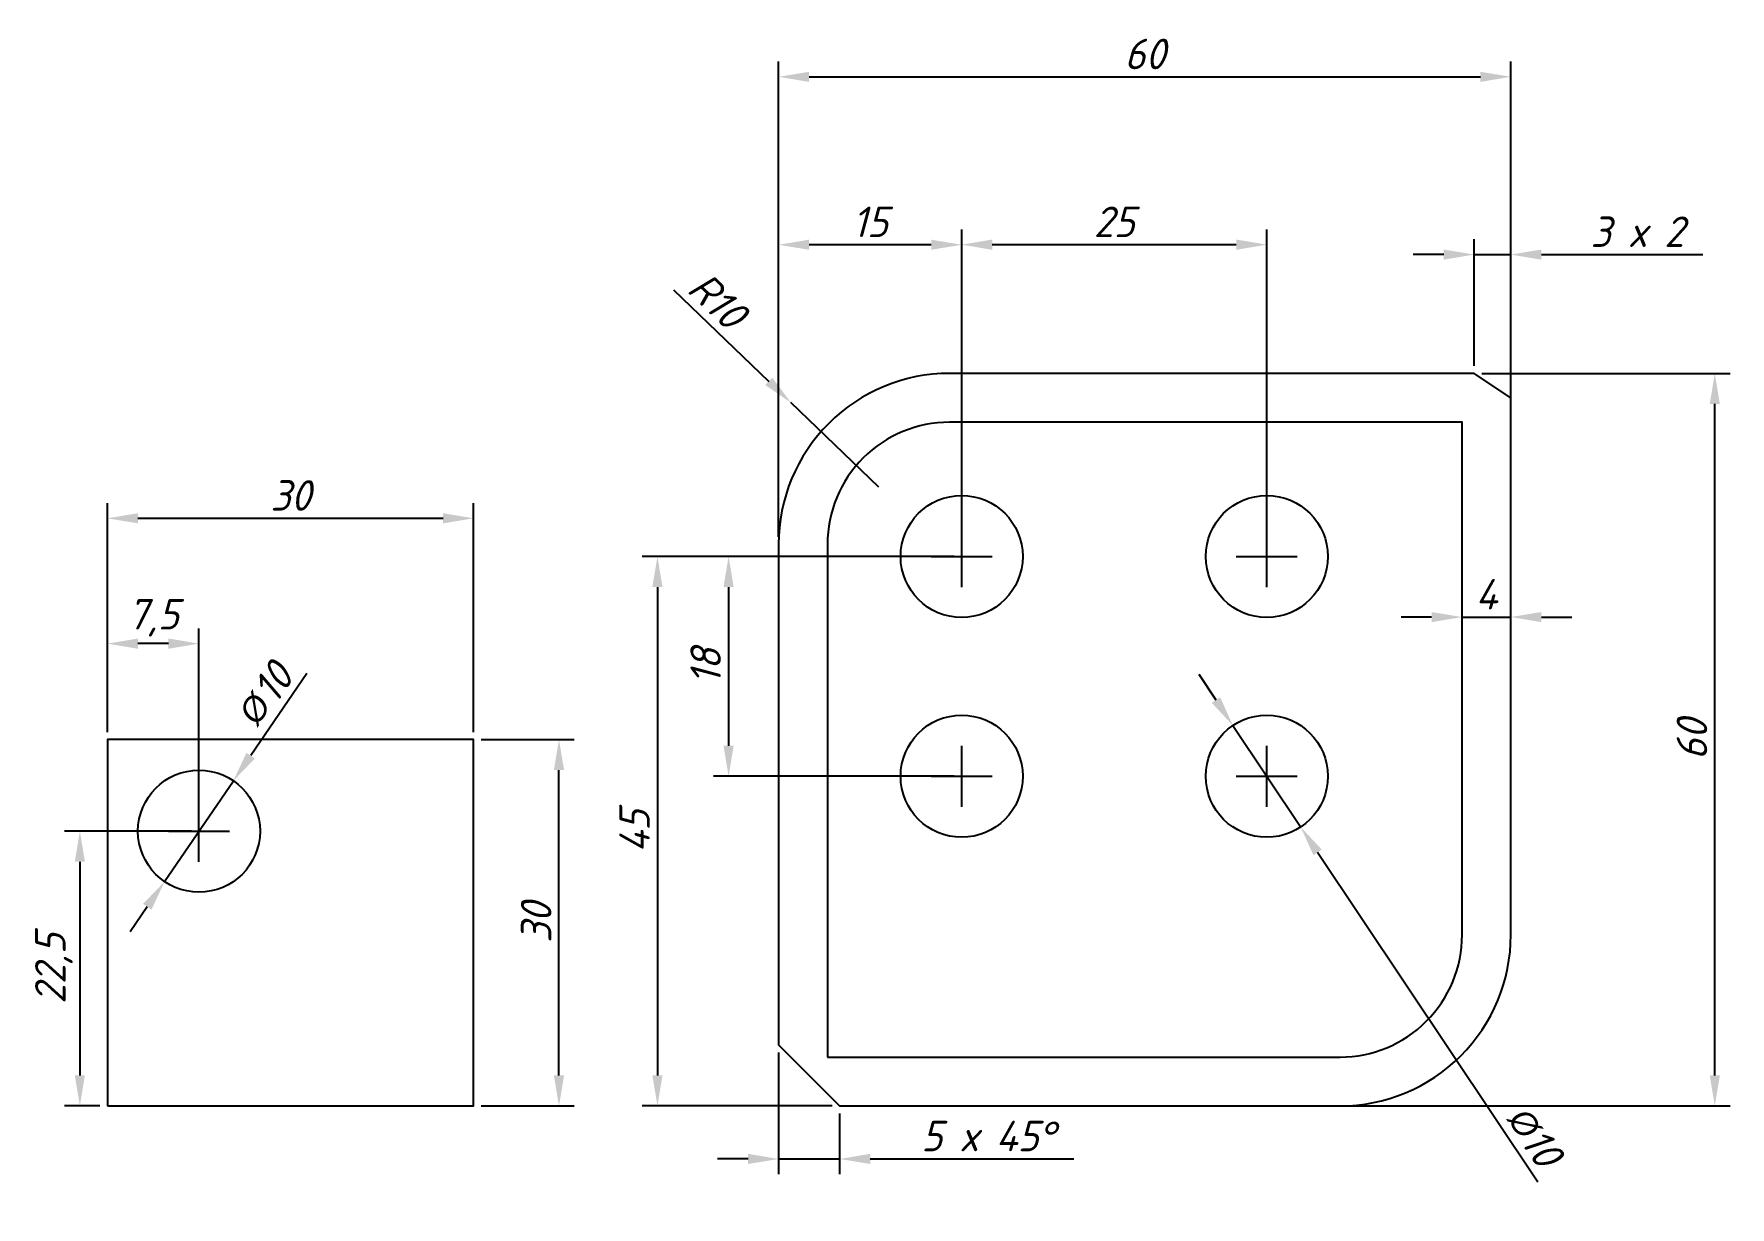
# Model space of a CAD drawing. Header units: millimetres. Extents: x -1 to 138, y -3 to 93.
import ezdxf

# ---------------------------------------------------------------- set-up
doc = ezdxf.new("R2010")
doc.units = ezdxf.units.MM
doc.styles.add('Аннотативный', font='arial.ttf')
doc.styles.add('гост', font='', dxfattribs={"oblique": 15})
doc.styles.get('гост').set_extended_font_data('GOST type B')
doc.dimstyles.new('гост', dxfattribs={"dimtxt": 2.5, "dimasz": 2.5, "dimexe": 1.25, "dimexo": 0.625, "dimtad": 1, "dimtxsty": 'гост', "dimcen": 2.5, "dimadec": 0, "dimazin": 0, "dimtfac": 1, "dimtmove": 0, "dimatfit": 3, "dimfxl": 1, "dimarcsym": 0})

# ---------------------------------------------------------------- blocks, each defined once
blk = doc.blocks.new('*D1')
at = {"color": 0, "lineweight": -2, "transparency": 16777216}
for p, q in [((5, 35.62), (5, 44.11)), ((12.5, 28.12), (12.5, 44.11)), ((10, 42.86), (7.5, 42.86))]:
    blk.add_line(p, q, dxfattribs=at)
at = {"color": 0, "transparency": 16777216}
for points in [[(7.5, 43.28), (7.5, 42.44), (5, 42.86)], [(10, 43.28), (10, 42.44), (12.5, 42.86)]]:
    blk.add_solid(points, dxfattribs=at)
at = {"layer": 'Defpoints', "color": 0, "transparency": 16777216}
for p in [(5, 42.86), (5, 35), (12.5, 27.5)]:
    blk.add_point(p, dxfattribs=at)
at = {"color": 0, "transparency": 16777216, "insert": (8.75, 44.98), "char_height": 2.5, "attachment_point": 5, "style": 'гост'}
blk.add_mtext('7,5', dxfattribs=at)
blk = doc.blocks.new('*D2')
at = {"color": 0, "lineweight": -2, "transparency": 16777216}
for p, q in [((5, 35.62), (5, 54.38)), ((35, 35.62), (35, 54.38)), ((7.5, 53.13), (32.5, 53.13))]:
    blk.add_line(p, q, dxfattribs=at)
at = {"color": 0, "transparency": 16777216}
for points in [[(7.5, 53.54), (7.5, 52.71), (5, 53.13)], [(32.5, 53.54), (32.5, 52.71), (35, 53.13)]]:
    blk.add_solid(points, dxfattribs=at)
at = {"layer": 'Defpoints', "color": 0, "transparency": 16777216}
for p in [(35, 53.13), (5, 35), (35, 35)]:
    blk.add_point(p, dxfattribs=at)
at = {"color": 0, "transparency": 16777216, "insert": (20, 55), "char_height": 2.5, "attachment_point": 5, "style": 'гост'}
blk.add_mtext('30', dxfattribs=at)
blk = doc.blocks.new('*D3')
at = {"color": 0, "lineweight": -2, "transparency": 16777216}
for p, q in [((35.62, 35), (43.25, 35)), ((42, 7.5), (42, 32.5)), ((35.62, 5), (43.25, 5))]:
    blk.add_line(p, q, dxfattribs=at)
at = {"color": 0, "transparency": 16777216}
for points in [[(41.58, 32.5), (42.42, 32.5), (42, 35)], [(41.58, 7.5), (42.42, 7.5), (42, 5)]]:
    blk.add_solid(points, dxfattribs=at)
at = {"layer": 'Defpoints', "color": 0, "transparency": 16777216}
for p in [(35, 35), (42, 35), (35, 5)]:
    blk.add_point(p, dxfattribs=at)
at = {"color": 0, "transparency": 16777216, "insert": (40.13, 20), "char_height": 2.5, "attachment_point": 5, "rotation": 90, "style": 'гост'}
blk.add_mtext('30', dxfattribs=at)
blk = doc.blocks.new('*D4')
at = {"color": 0, "lineweight": -2, "transparency": 16777216}
for p, q in [((11.88, 27.5), (1.49, 27.5)), ((2.74, 25), (2.74, 7.5)), ((4.38, 5), (1.49, 5))]:
    blk.add_line(p, q, dxfattribs=at)
at = {"color": 0, "transparency": 16777216}
for points in [[(2.32, 25), (3.15, 25), (2.74, 27.5)], [(2.32, 7.5), (3.15, 7.5), (2.74, 5)]]:
    blk.add_solid(points, dxfattribs=at)
at = {"layer": 'Defpoints', "color": 0, "transparency": 16777216}
for p in [(12.5, 27.5), (2.74, 5), (5, 5)]:
    blk.add_point(p, dxfattribs=at)
at = {"color": 0, "transparency": 16777216, "insert": (0.61, 16.25), "char_height": 2.5, "attachment_point": 5, "rotation": 90, "style": 'гост'}
blk.add_mtext('22,5', dxfattribs=at)
blk = doc.blocks.new('*D5')
at = {"color": 0, "lineweight": -2, "transparency": 16777216}
for p, q in [((21.34, 40.42), (16.74, 33.69)), ((9.68, 23.37), (15.32, 31.63)), ((8.26, 21.31), (6.85, 19.25))]:
    blk.add_line(p, q, dxfattribs=at)
at = {"color": 0, "transparency": 16777216}
for points in [[(16.39, 33.92), (17.08, 33.45), (15.32, 31.63)], [(7.92, 21.55), (8.61, 21.08), (9.68, 23.37)]]:
    blk.add_solid(points, dxfattribs=at)
at = {"layer": 'Defpoints', "color": 0, "transparency": 16777216}
for p in [(15.32, 31.63), (9.68, 23.37)]:
    blk.add_point(p, dxfattribs=at)
at = {"color": 0, "transparency": 16777216, "insert": (18.55, 39.67), "char_height": 2.5, "attachment_point": 5, "rotation": 55.6157, "style": 'гост'}
blk.add_mtext('10', dxfattribs=at)
blk = doc.blocks.new('*D6')
at = {"color": 0, "lineweight": -2, "transparency": 16777216}
for p, q in [((74.38, 50), (54.65, 50)), ((55.9, 47.5), (55.9, 34.5)), ((74.38, 32), (54.65, 32))]:
    blk.add_line(p, q, dxfattribs=at)
at = {"color": 0, "transparency": 16777216}
for points in [[(55.48, 47.5), (56.31, 47.5), (55.9, 50)], [(55.48, 34.5), (56.31, 34.5), (55.9, 32)]]:
    blk.add_solid(points, dxfattribs=at)
at = {"layer": 'Defpoints', "color": 0, "transparency": 16777216}
for p in [(75, 50), (55.9, 32), (75, 32)]:
    blk.add_point(p, dxfattribs=at)
at = {"color": 0, "transparency": 16777216, "insert": (54.02, 41), "char_height": 2.5, "attachment_point": 5, "rotation": 90, "style": 'гост'}
blk.add_mtext('18', dxfattribs=at)
blk = doc.blocks.new('*D7')
at = {"color": 0, "lineweight": -2, "transparency": 16777216}
for p, q in [((73.75, 50), (48.82, 50)), ((50.07, 47.5), (50.07, 7.5)), ((64.38, 5), (48.82, 5))]:
    blk.add_line(p, q, dxfattribs=at)
at = {"color": 0, "transparency": 16777216}
for points in [[(49.65, 47.5), (50.48, 47.5), (50.07, 50)], [(49.65, 7.5), (50.48, 7.5), (50.07, 5)]]:
    blk.add_solid(points, dxfattribs=at)
at = {"layer": 'Defpoints', "color": 0, "transparency": 16777216}
for p in [(74.38, 50), (50.07, 5), (65, 5)]:
    blk.add_point(p, dxfattribs=at)
at = {"color": 0, "transparency": 16777216, "insert": (48.19, 27.5), "char_height": 2.5, "attachment_point": 5, "rotation": 90, "style": 'гост'}
blk.add_mtext('45', dxfattribs=at)
blk = doc.blocks.new('*D8')
at = {"color": 0, "lineweight": -2, "transparency": 16777216}
for p, q in [((60, 9.38), (60, -0.6)), ((65, 4.38), (65, -0.6)), ((57.5, 0.65), (55, 0.65)), ((60, 0.65), (65, 0.65)), ((67.5, 0.65), (84.2, 0.65))]:
    blk.add_line(p, q, dxfattribs=at)
at = {"color": 0, "transparency": 16777216}
for points in [[(57.5, 1.07), (57.5, 0.24), (60, 0.65)], [(67.5, 1.07), (67.5, 0.24), (65, 0.65)]]:
    blk.add_solid(points, dxfattribs=at)
at = {"layer": 'Defpoints', "color": 0, "transparency": 16777216}
for p in [(60, 10), (65, 5), (60, 0.65)]:
    blk.add_point(p, dxfattribs=at)
at = {"color": 0, "transparency": 16777216, "insert": (77.1, 2.53), "char_height": 2.5, "attachment_point": 5, "style": 'гост'}
blk.add_mtext('5 х 45{\\fCalibri|b0|i0|c204|p34;\\H0.91667x;°}', dxfattribs=at)
blk = doc.blocks.new('*D9')
at = {"color": 0, "lineweight": -2, "transparency": 16777216}
for p, q in [((95.84, 38.24), (94.45, 40.32)), ((97.22, 36.16), (102.78, 27.84)), ((122.21, -1.26), (104.16, 25.76))]:
    blk.add_line(p, q, dxfattribs=at)
at = {"color": 0, "transparency": 16777216}
for points in [[(96.18, 38.47), (95.49, 38.01), (97.22, 36.16)], [(104.51, 25.99), (103.82, 25.53), (102.78, 27.84)]]:
    blk.add_solid(points, dxfattribs=at)
at = {"layer": 'Defpoints', "color": 0, "transparency": 16777216}
for p in [(97.22, 36.16), (102.78, 27.84)]:
    blk.add_point(p, dxfattribs=at)
at = {"color": 0, "transparency": 16777216, "insert": (122.55, 1.61), "char_height": 2.5, "attachment_point": 5, "rotation": 303.7329, "style": 'гост'}
blk.add_mtext('10', dxfattribs=at)
blk = doc.blocks.new('*D10')
at = {"color": 0, "lineweight": -2, "transparency": 16777216}
for p, q in [((117.62, 65), (137.96, 65)), ((136.71, 7.5), (136.71, 62.5)), ((106.62, 5), (137.96, 5))]:
    blk.add_line(p, q, dxfattribs=at)
at = {"color": 0, "transparency": 16777216}
for points in [[(136.3, 62.5), (137.13, 62.5), (136.71, 65)], [(136.3, 7.5), (137.13, 7.5), (136.71, 5)]]:
    blk.add_solid(points, dxfattribs=at)
at = {"layer": 'Defpoints', "color": 0, "transparency": 16777216}
for p in [(117, 65), (136.71, 65), (106, 5)]:
    blk.add_point(p, dxfattribs=at)
at = {"color": 0, "transparency": 16777216, "insert": (134.84, 35), "char_height": 2.5, "attachment_point": 5, "rotation": 90, "style": 'гост'}
blk.add_mtext('60', dxfattribs=at)
blk = doc.blocks.new('*D11')
at = {"color": 0, "lineweight": -2, "transparency": 16777216}
for p, q in [((116, 45.66), (116, 46.29)), ((120, 45.66), (120, 46.29)), ((113.5, 45.04), (111, 45.04)), ((116, 45.04), (120, 45.04)), ((122.5, 45.04), (125, 45.04))]:
    blk.add_line(p, q, dxfattribs=at)
at = {"color": 0, "transparency": 16777216}
for points in [[(113.5, 45.45), (113.5, 44.62), (116, 45.04)], [(122.5, 45.45), (122.5, 44.62), (120, 45.04)]]:
    blk.add_solid(points, dxfattribs=at)
at = {"layer": 'Defpoints', "color": 0, "transparency": 16777216}
for p in [(116, 45.04), (120, 45.04), (120, 45.04)]:
    blk.add_point(p, dxfattribs=at)
at = {"color": 0, "transparency": 16777216, "insert": (118, 46.91), "char_height": 2.5, "attachment_point": 5, "style": 'гост'}
blk.add_mtext('4', dxfattribs=at)
blk = doc.blocks.new('*D12')
at = {"color": 0, "lineweight": -2, "transparency": 16777216}
for p, q in [((117, 65.62), (117, 75.98)), ((120, 63.62), (120, 75.98)), ((114.5, 74.73), (112, 74.73)), ((117, 74.73), (120, 74.73)), ((122.5, 74.73), (135.73, 74.73))]:
    blk.add_line(p, q, dxfattribs=at)
at = {"color": 0, "transparency": 16777216}
for points in [[(114.5, 75.14), (114.5, 74.31), (117, 74.73)], [(122.5, 75.14), (122.5, 74.31), (120, 74.73)]]:
    blk.add_solid(points, dxfattribs=at)
at = {"layer": 'Defpoints', "color": 0, "transparency": 16777216}
for p in [(120, 74.73), (117, 65), (120, 63)]:
    blk.add_point(p, dxfattribs=at)
at = {"color": 0, "transparency": 16777216, "insert": (130.36, 76.6), "char_height": 2.5, "attachment_point": 5, "style": 'гост'}
blk.add_mtext('3 х 2', dxfattribs=at)
blk = doc.blocks.new('*D13')
at = {"color": 0, "lineweight": -2, "transparency": 16777216}
for p, q in [((60, 51.62), (60, 76.78)), ((75, 50.62), (75, 76.78)), ((72.5, 75.53), (62.5, 75.53))]:
    blk.add_line(p, q, dxfattribs=at)
at = {"color": 0, "transparency": 16777216}
for points in [[(62.5, 75.95), (62.5, 75.12), (60, 75.53)], [(72.5, 75.95), (72.5, 75.12), (75, 75.53)]]:
    blk.add_solid(points, dxfattribs=at)
at = {"layer": 'Defpoints', "color": 0, "transparency": 16777216}
for p in [(60, 75.53), (60, 51), (75, 50)]:
    blk.add_point(p, dxfattribs=at)
at = {"color": 0, "transparency": 16777216, "insert": (67.5, 77.41), "char_height": 2.5, "attachment_point": 5, "style": 'гост'}
blk.add_mtext('15', dxfattribs=at)
blk = doc.blocks.new('*D14')
at = {"color": 0, "lineweight": -2, "transparency": 16777216}
for p, q in [((75, 76.16), (75, 76.79)), ((100, 50.62), (100, 76.79)), ((97.5, 75.54), (77.5, 75.54))]:
    blk.add_line(p, q, dxfattribs=at)
at = {"color": 0, "transparency": 16777216}
for points in [[(77.5, 75.96), (77.5, 75.12), (75, 75.54)], [(97.5, 75.96), (97.5, 75.12), (100, 75.54)]]:
    blk.add_solid(points, dxfattribs=at)
at = {"layer": 'Defpoints', "color": 0, "transparency": 16777216}
for p in [(75, 75.54), (75, 75.53), (100, 50)]:
    blk.add_point(p, dxfattribs=at)
at = {"color": 0, "transparency": 16777216, "insert": (87.5, 77.41), "char_height": 2.5, "attachment_point": 5, "style": 'гост'}
blk.add_mtext('25', dxfattribs=at)
blk = doc.blocks.new('*D15')
at = {"color": 0, "lineweight": -2, "transparency": 16777216}
for p, q in [((60, 51.62), (60, 90.54)), ((120, 51.62), (120, 90.54)), ((62.5, 89.29), (117.5, 89.29))]:
    blk.add_line(p, q, dxfattribs=at)
at = {"color": 0, "transparency": 16777216}
for points in [[(62.5, 89.7), (62.5, 88.87), (60, 89.29)], [(117.5, 89.7), (117.5, 88.87), (120, 89.29)]]:
    blk.add_solid(points, dxfattribs=at)
at = {"layer": 'Defpoints', "color": 0, "transparency": 16777216}
for p in [(120, 89.29), (60, 51), (120, 51)]:
    blk.add_point(p, dxfattribs=at)
at = {"color": 0, "transparency": 16777216, "insert": (90, 91.16), "char_height": 2.5, "attachment_point": 5, "style": 'гост'}
blk.add_mtext('60', dxfattribs=at)
blk = doc.blocks.new('*D16')
at = {"color": 0, "lineweight": -2, "transparency": 16777216}
for p, q in [((51.38, 71.85), (59.19, 64.34)), ((68.21, 55.68), (61, 62.61))]:
    blk.add_line(p, q, dxfattribs=at)
at = {"color": 0, "transparency": 16777216}
blk.add_solid([(59.48, 64.64), (58.9, 64.04), (61, 62.61)], dxfattribs=at)
at = {"layer": 'Defpoints', "color": 0, "transparency": 16777216}
for p in [(61, 62.61), (68.21, 55.68)]:
    blk.add_point(p, dxfattribs=at)
at = {"color": 0, "transparency": 16777216, "insert": (54.98, 70.99), "char_height": 2.5, "attachment_point": 5, "rotation": 316.141, "style": 'гост'}
blk.add_mtext('R10', dxfattribs=at)

msp = doc.modelspace()

# ---------------------------------------------------------------- linework, layer by layer
for p, q in [((75, 47.5), (75, 52.5)), ((100, 47.5), (100, 52.5)), ((72.5, 50), (77.5, 50)), ((97.5, 50), (102.5, 50)), ((75, 29.5), (75, 34.5)), ((100, 29.5), (100, 34.5)), ((72.5, 32), (77.5, 32)), ((97.5, 32), (102.5, 32)), ((12.5, 25), (12.5, 30)), ((10, 27.5), (15, 27.5))]:
    msp.add_line(p, q)
for points in [[(65, 5), (106, 5, 0.4142136), (120, 19), (120, 63), (117, 65), (74, 65, 0.4142136), (60, 51), (60, 10)], [(64, 9), (106, 9, 0.4142136), (116, 19), (116, 61), (74, 61, 0.4142136), (64, 51)]]:
    msp.add_lwpolyline(points, format="xyb", close=True)
msp.add_lwpolyline([(5, 5), (35, 5), (35, 35), (5, 35)], close=True)
for centre in [(75, 50), (100, 50), (75, 32), (100, 32), (12.5, 27.5)]:
    msp.add_circle(centre, 5)

# ---------------------------------------------------------------- texts
at = {"char_height": 2, "width": 7.22989, "attachment_point": 1, "style": 'Аннотативный'}
for insert, rotation in [((15.63, 37.228), 54.24385), ((121.379, 5), 302.79441)]:
    msp.add_mtext('{\\fArial|b0|i1|c204|p34;Ø}', dxfattribs=dict(at, insert=insert, rotation=rotation))

# ---------------------------------------------------------------- dimensions: what is measured, and where the dimension line sits
for base, p1, p2, picture, middle in [((120, 89.285), (60, 51), (120, 51), '*D15', (90, 91.16)), ((60, 75.534), (75, 50), (60, 51), '*D13', (67.5, 77.409)), ((75, 75.539), (100, 50), (75, 75.534), '*D14', (87.5, 77.414)), ((35, 53.127), (5, 35), (35, 35), '*D2', (20, 55.002)), ((120, 45.038), (116, 45.038), (120, 45.038), '*D11', (118, 46.913)), ((5, 42.859), (12.5, 27.5), (5, 35), '*D1', (8.75, 44.982))]:
    dim = msp.add_linear_dim(base=base, p1=p1, p2=p2, dimstyle='гост')
    dim.commit()
    dim.dimension.update_dxf_attribs({"geometry": picture, "text_midpoint": middle})
dim = msp.add_linear_dim(base=(120, 74.727), p1=(117, 65), p2=(120, 63), text='<> х 2', dimstyle='гост')
dim.commit()
dim.dimension.update_dxf_attribs({"geometry": '*D12', "text_midpoint": (130.363, 76.602)})
dim = msp.add_radius_dim(center=(68.207, 55.68), mpoint=(60.996, 62.609), dimstyle='гост')
dim.commit()
dim.dimension.update_dxf_attribs({"geometry": '*D16', "text_midpoint": (53.679, 69.64), "dimtype": 164})
for base, p1, p2, picture, middle in [((136.715, 65), (106, 5), (117, 65), '*D10', (134.84, 35)), ((50.067, 5), (74.375, 50), (65, 5), '*D7', (48.192, 27.5)), ((55.898, 32), (75, 50), (75, 32), '*D6', (54.023, 41)), ((42.001, 35), (35, 5), (35, 35), '*D3', (40.126, 20)), ((2.737, 5), (12.5, 27.5), (5, 5), '*D4', (0.614, 16.25))]:
    dim = msp.add_linear_dim(base=base, p1=p1, p2=p2, angle=90, dimstyle='гост')
    dim.commit()
    dim.dimension.update_dxf_attribs({"geometry": picture, "text_midpoint": middle})
for p1, p2, picture, middle in [((9.676, 23.374), (15.324, 31.626), '*D5', (20.101, 38.607)), ((97.223, 36.158), (102.777, 27.842), '*D9', (120.986, 0.571))]:
    dim = msp.add_diameter_dim_2p(p1=p1, p2=p2, text='10', dimstyle='гост')
    dim.commit()
    dim.dimension.update_dxf_attribs({"geometry": picture, "text_midpoint": middle, "dimtype": 163})
dim = msp.add_linear_dim(base=(60, 0.653), p1=(65, 5), p2=(60, 10), text='<> х 45{\\fCalibri|b0|i0|c204|p34;\\H0.91667x;°}', dimstyle='гост')
dim.commit()
dim.dimension.update_dxf_attribs({"geometry": '*D8', "text_midpoint": (77.101, 0.653), "dimtype": 160})

doc.saveas('drawing.dxf')
